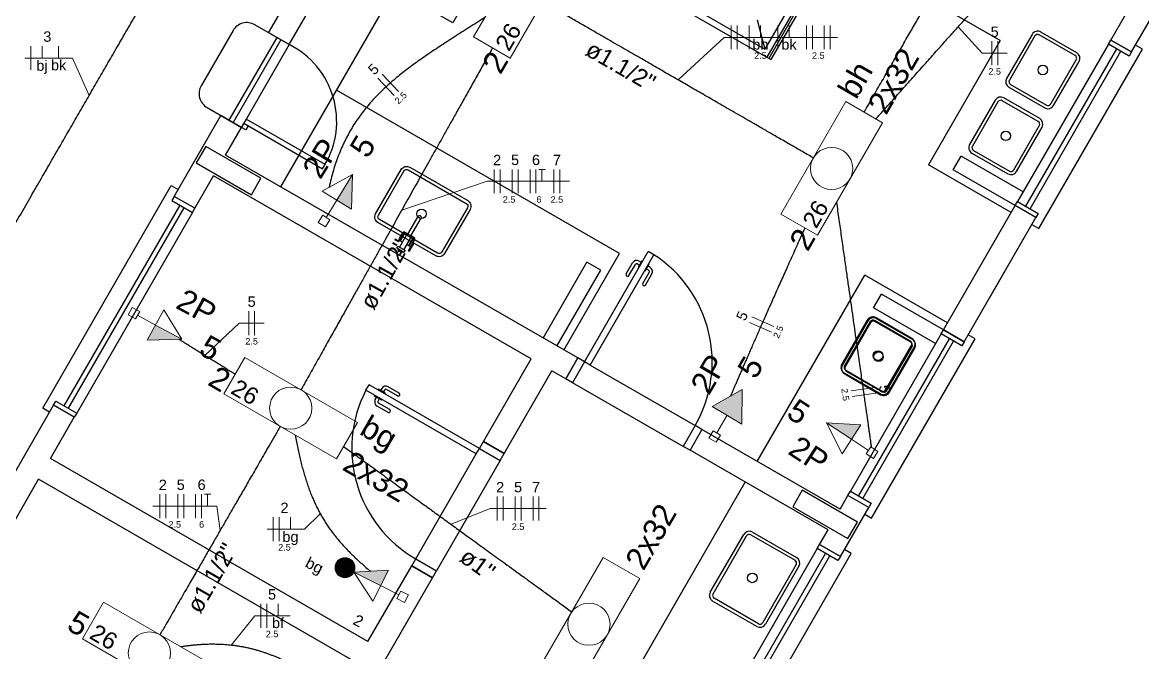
# Model space of a CAD drawing. Extents: x 175 to 700, y 53 to 250.
# Drawn here: x 379.78 to 386.81, y 186.64 to 190.6 of the extents above; entities that cross this region are included whole.
import ezdxf

# ---------------------------------------------------------------- set-up
doc = ezdxf.new("R2010")
doc.units = 0
doc.header["$LTSCALE"] = 2
for name, color, linetype in [('A-PAREDE', 5, 'CONTINUOUS'), ('A-SOLEIRA', 1, 'CONTINUOUS'), ('ARQ-ALV-CORTE', 5, 'CONTINUOUS'), ('ARQ-BNC-VISTA', 1, 'CONTINUOUS'), ('ARQ-ESQ-VISTA1', 2, 'CONTINUOUS')]:
    doc.layers.add(name, color=color, linetype=linetype)
for name, color, linetype, lineweight in [('EL-Condutos', 4, 'CONTINUOUS', 30), ('EL-Fios', 9, 'CONTINUOUS', 20), ('EL-Textos condutos', 7, 'CONTINUOUS', 20), ('EL-Textos fios', 7, 'CONTINUOUS', 20), ('EL-Textos pontos', 5, 'CONTINUOUS', 20), ('P-SIMBOL', 5, 'CONTINUOUS', 20)]:
    doc.layers.add(name, color=color, linetype=linetype, lineweight=lineweight)
doc.styles.add('Arial', font='arial.ttf')

msp = doc.modelspace()

# ---------------------------------------------------------------- hatches: boundary and pattern name
at = {"layer": 'P-SIMBOL', "linetype": 'Continuous'}
for points in [[(381.7547, 189.4844), (381.8528, 189.6442), (381.847, 189.4277)], [(380.6166, 188.7003), (380.7813, 188.6105), (380.5648, 188.6052)], [(384.2953, 188.0787), (384.2969, 188.2952), (384.1086, 188.1882)], [(384.9827, 187.9831), (384.8257, 188.0855), (385.0419, 188.0737)], [(382.0285, 187.0642), (381.861, 187.1486), (382.0772, 187.1609)]]:
    msp.add_hatch(color=256, dxfattribs=at).paths.add_polyline_path(points)

# ---------------------------------------------------------------- linework, layer by layer
at = {"layer": 'A-PAREDE', "color": 251}
for p, q in [((386.7398, 190.4145), (387.8139, 192.2765)), ((383.265, 188.4933), (381.0561, 189.7674)), ((380.8632, 189.4329), (380.9812, 189.6375)), ((382.9735, 188.4883), (380.9812, 189.6375)), ((380.8632, 189.4329), (380.7332, 189.5078)), ((382.149, 189.2308), (382.1791, 189.2828)), ((382.1525, 189.2288), (382.1825, 189.2808)), ((382.1958, 189.2731), (382.1739, 189.2858)), ((382.1658, 189.2212), (382.1438, 189.2338)), ((382.2137, 189.1935), (382.1918, 189.2062)), ((382.205, 189.1985), (382.235, 189.2505)), ((382.2085, 189.1965), (382.2384, 189.2485)), ((382.2436, 189.2455), (382.2218, 189.2581)), ((379.5029, 187.3748), (379.9769, 188.1965)), ((380.1068, 188.1216), (379.9769, 188.1965)), ((379.9569, 187.8617), (380.1068, 188.1216)), ((381.9492, 186.7125), (379.9569, 187.8617)), ((379.6328, 187.2999), (379.882, 187.7318)), ((381.8743, 186.5826), (379.882, 187.7318)), ((381.8043, 186.1611), (382.354, 187.114))]:
    msp.add_line(p, q, dxfattribs=at)
for points in [[(381.9972, 189.3991), (382.1571, 189.6763, -0.414214), (382.2117, 189.691), (382.5755, 189.4811, -0.414214), (382.5902, 189.4265), (382.4303, 189.1493, -0.414214), (382.3757, 189.1346), (382.0119, 189.3445, -0.414214)], [(382.0145, 189.3891), (382.1744, 189.6663, -0.414214), (382.2017, 189.6737), (382.5655, 189.4638, -0.414214), (382.5729, 189.4365), (382.413, 189.1593, -0.414214), (382.3857, 189.152), (382.0218, 189.3618, -0.414214)]]:
    msp.add_lwpolyline(points, format="xyb", close=True, dxfattribs=at)
for points in [[(382.1999, 189.2708), (382.2642, 189.3823)], [(382.2177, 189.2605), (382.2821, 189.372)], [(382.2772, 189.3867), (382.2783, 189.3861)], [(382.1958, 189.2731), (382.1468, 189.1882)], [(382.1958, 189.2731), (382.2218, 189.2581)], [(382.1304, 189.1838), (382.1356, 189.1928)], [(382.1818, 189.168), (382.1378, 189.1934)], [(382.2218, 189.2581), (382.1728, 189.1732)], [(382.141, 189.1688), (382.13, 189.1496)], [(382.13, 189.1496), (382.1305, 189.1477)], [(382.13, 189.1496), (382.1471, 189.1397)], [(382.1302, 189.1485), (382.1412, 189.1675)], [(382.1304, 189.1838), (382.1772, 189.1568)], [(382.1305, 189.1477), (382.1319, 189.1469)], [(382.1319, 189.1469), (382.146, 189.1388)], [(382.1408, 189.1778), (382.137, 189.1711)], [(382.137, 189.1711), (382.1629, 189.1561)], [(382.1405, 189.1679), (382.1577, 189.158)], [(382.1478, 189.1393), (382.146, 189.1388)], [(382.1467, 189.139), (382.1577, 189.158)], [(382.1589, 189.1585), (382.1478, 189.1393)], [(382.1584, 189.1576), (382.1577, 189.158)], [(382.1668, 189.1628), (382.1629, 189.1561)], [(382.1772, 189.1568), (382.1824, 189.1658)]]:
    msp.add_lwpolyline(points, dxfattribs=at)
for points in [[(382.2642, 189.3823, -1), (382.2821, 189.372)], [(382.1356, 189.1928, -0.414208), (382.1378, 189.1934)], [(382.1818, 189.168, -0.414212), (382.1824, 189.1658)]]:
    msp.add_lwpolyline(points, format="xyb", dxfattribs=at)
msp.add_lwpolyline([(382.233, 189.217), (382.2373, 189.2145), (382.2073, 189.1625), (382.203, 189.165)], close=True, dxfattribs=at)
msp.add_circle((382.2853, 189.3983), 0.03, dxfattribs=at)
for centre, start, end in [((382.2346, 189.216), 131.02947, 168.87876), ((382.1528, 189.2632), 311.16683, 349.01612)]:
    msp.add_arc(centre, 0.0925, start, end, dxfattribs=at)
at = {"layer": 'A-SOLEIRA', "color": 251}
for p, q in [((383.343, 188.4483), (384.0013, 188.0686)), ((383.9264, 187.9387), (383.2334, 188.3384))]:
    msp.add_line(p, q, dxfattribs=at)
at = {"layer": 'ARQ-ALV-CORTE', "color": 251}
for p, q in [((384.9652, 191.3413), (384.4402, 190.432)), ((385.0147, 191.3572), (384.4512, 190.3812)), ((385.0268, 191.3502), (384.4633, 190.3742)), ((385.0407, 191.3422), (384.4772, 190.3662)), ((381.3259, 190.5353), (381.7007, 191.185)), ((381.4559, 190.4605), (381.8306, 191.1101)), ((385.9151, 190.4857), (384.9189, 191.0603)), ((383.7497, 190.7862), (384.4772, 190.3662)), ((383.8339, 190.782), (384.4402, 190.432)), ((386.6098, 190.4894), (386.7346, 190.7057)), ((384.3906, 190.617), (384.4402, 190.432)), ((381.3284, 190.5341), (381.4583, 190.4592)), ((381.4583, 190.4592), (381.3284, 190.5341)), ((381.3772, 190.5058), (381.0774, 189.986)), ((381.4032, 190.4908), (381.1034, 189.971)), ((381.4559, 190.4604), (381.1561, 189.9407)), ((383.5282, 189.1496), (381.7524, 190.1739)), ((380.7332, 189.5078), (381.0261, 190.0156)), ((381.1561, 189.9407), (381.0261, 190.0156)), ((381.1561, 189.9407), (381.0261, 190.0156)), ((381.0561, 189.7674), (381.1561, 189.9407)), ((385.5606, 188.6703), (386.0101, 189.4496)), ((385.6905, 188.5954), (386.14, 189.3747)), ((385.8502, 188.8723), (386.0626, 189.2404)), ((383.1784, 188.5433), (383.5282, 189.1496)), ((383.3083, 188.4683), (383.7081, 189.1613)), ((383.343, 188.4483), (383.7427, 189.1413)), ((383.0485, 188.6182), (383.3233, 189.0946)), ((383.4099, 189.0447), (383.3233, 189.0946)), ((383.1351, 188.5682), (383.4099, 189.0447)), ((385.5854, 188.7134), (385.0656, 189.0131)), ((385.1206, 188.8083), (385.1706, 188.8949)), ((385.5604, 188.67), (385.1706, 188.8949)), ((385.5104, 188.5834), (385.1206, 188.8083)), ((385.6905, 188.5954), (385.5606, 188.6703)), ((385.6905, 188.5954), (385.5606, 188.6703)), ((383.3083, 188.4683), (383.265, 188.4933)), ((383.3083, 188.4683), (383.2334, 188.3384)), ((383.343, 188.4483), (383.3083, 188.4683))]:
    msp.add_line(p, q, dxfattribs=at)
msp.add_lwpolyline([(381.4559, 190.4604), (381.2393, 190.5853, 0.414214), (381.1027, 190.5487), (380.9029, 190.2022, 0.414214), (380.9395, 190.0656), (381.1561, 189.9407)], format="xyb", dxfattribs=at)
for points in [[(381.1711, 189.9666), (381.1971, 189.9517), (381.1821, 189.9257), (381.1561, 189.9407), (381.1711, 189.9666)], [(381.1711, 189.9666), (381.6648, 189.6818), (381.6798, 189.7078), (381.186, 189.9926), (381.1711, 189.9666)]]:
    msp.add_lwpolyline(points, dxfattribs=at)
for points in [[(381.2782, 189.622), (380.9317, 189.8219), (380.8717, 189.7179), (381.2182, 189.5181)], [(385.6905, 188.5954), (385.6755, 188.5694), (385.5456, 188.6443), (385.5606, 188.6703)]]:
    msp.add_lwpolyline(points, close=True, dxfattribs=at)
for points in [[(384.9368, 188.4), (385.162, 188.27, 0.414214), (385.2166, 188.2846), (385.3766, 188.5617, 0.414214), (385.362, 188.6164), (385.1368, 188.7464, 0.414214), (385.0822, 188.7317), (384.9222, 188.4546, 0.414214)], [(384.9401, 188.3929), (385.1653, 188.263, 0.414214), (385.22, 188.2776), (385.3798, 188.5548, 0.414214), (385.3652, 188.6095), (385.14, 188.7394, 0.414214), (385.0853, 188.7247), (384.9254, 188.4475, 0.414214)], [(384.9468, 188.4173), (385.172, 188.2873, 0.414214), (385.1993, 188.2946), (385.3593, 188.5717, 0.414214), (385.352, 188.599), (385.1268, 188.729, 0.414214), (385.0995, 188.7217), (384.9395, 188.4446, 0.414214)], [(384.9501, 188.4102), (385.1753, 188.2803, 0.414214), (385.2026, 188.2876), (385.3625, 188.5648, 0.414214), (385.3552, 188.5922), (385.13, 188.7221, 0.414214), (385.1027, 188.7147), (384.9428, 188.4375, 0.414214)]]:
    msp.add_lwpolyline(points, format="xyb", close=True, dxfattribs=at)
for centre in [(385.1494, 188.5082), (385.1526, 188.5012)]:
    msp.add_circle(centre, 0.03, dxfattribs=at)
msp.add_arc((381.2147, 189.979), 0.5384, 329.22468, 63.39068, dxfattribs=at)
at = {"layer": 'ARQ-BNC-VISTA', "color": 251}
for p, q in [((381.4026, 189.5676), (382.1171, 190.8063)), ((384.3911, 187.8437), (385.0656, 189.0131)), ((383.5667, 186.4145), (384.3162, 187.7138))]:
    msp.add_line(p, q, dxfattribs=at)
at = {"layer": 'ARQ-ESQ-VISTA1', "color": 251}
for p, q in [((386.3959, 190.4096), (386.1708, 190.5396)), ((385.9151, 190.4857), (385.4654, 189.7061)), ((386.1161, 190.525), (385.9561, 190.2478)), ((386.1335, 190.515), (385.9735, 190.2378)), ((386.5948, 190.4634), (386.0251, 189.4756)), ((386.3859, 190.3923), (386.1608, 190.5223)), ((386.7398, 190.4145), (386.6098, 190.4894)), ((386.077, 189.4457), (386.6468, 190.4334)), ((386.103, 189.4307), (386.6728, 190.4184)), ((386.2333, 190.0878), (386.3933, 190.365)), ((386.2506, 190.0778), (386.4106, 190.355)), ((385.9708, 190.1932), (386.1959, 190.0632)), ((385.9808, 190.2105), (386.2059, 190.0805)), ((385.8838, 190.1113), (385.7239, 189.8341)), ((386.1536, 189.9787), (385.9284, 190.1086)), ((386.1636, 189.996), (385.9384, 190.1259)), ((385.9011, 190.1013), (385.7412, 189.8241)), ((386.0011, 189.6742), (386.161, 189.9514)), ((386.0184, 189.6642), (386.1783, 189.9414)), ((385.6203, 189.6745), (385.6702, 189.7611)), ((386.06, 189.5363), (385.6702, 189.7611)), ((385.7385, 189.7794), (385.9638, 189.6495)), ((385.7485, 189.7968), (385.9738, 189.6669)), ((385.9851, 189.4063), (385.4654, 189.7061)), ((386.0101, 189.4496), (385.6203, 189.6745)), ((380.0438, 188.1925), (380.7702, 189.4519)), ((380.0698, 188.1776), (380.7962, 189.4369)), ((380.8482, 189.4069), (380.1218, 188.1476)), ((386.14, 189.3747), (386.0101, 189.4496)), ((386.14, 189.3747), (386.0101, 189.4496)), ((383.7427, 189.1413), (383.7081, 189.1613)), ((383.5696, 189.0214), (383.6096, 189.0907)), ((383.5869, 189.0114), (383.6269, 189.0807)), ((383.6406, 189.0843), (383.6536, 189.0768)), ((383.6461, 189.0639), (383.6711, 189.1072)), ((383.6461, 189.0639), (383.6504, 189.0614)), ((383.6506, 189.1017), (383.6636, 189.0942)), ((383.6711, 189.1072), (383.6754, 189.1047)), ((383.6894, 189.0389), (383.7144, 189.0822)), ((383.7099, 189.0444), (383.6969, 189.0519)), ((383.7199, 189.0617), (383.7069, 189.0692)), ((383.7144, 189.0822), (383.71, 189.0847)), ((383.6736, 188.9614), (383.7135, 189.0307)), ((383.6894, 189.0389), (383.6851, 189.0414)), ((383.6909, 188.9514), (383.7309, 189.0207)), ((385.5456, 188.6443), (384.9758, 187.6566)), ((385.0278, 187.6266), (385.5975, 188.6144)), ((385.0538, 187.6116), (385.6235, 188.5994)), ((382.6737, 187.9685), (382.9735, 188.4883)), ((383.1901, 188.3634), (383.265, 188.4933)), ((383.265, 188.4933), (383.1901, 188.3634)), ((382.8037, 187.8936), (383.1034, 188.4133)), ((383.1901, 188.3634), (383.1034, 188.4133)), ((383.2334, 188.3384), (383.1901, 188.3634)), ((381.9358, 188.2903), (381.9558, 188.325)), ((382.6287, 187.8906), (381.9358, 188.2903)), ((382.6487, 187.9252), (381.9558, 188.325)), ((382.0149, 188.2966), (382.0124, 188.2923)), ((382.0582, 188.2716), (382.0149, 188.2966)), ((382.0354, 188.3021), (382.0279, 188.2891)), ((382.0527, 188.2921), (382.0452, 188.2791)), ((382.1356, 188.2558), (382.0664, 188.2958)), ((382.1456, 188.2731), (382.0763, 188.3131)), ((381.9899, 188.2533), (381.9924, 188.2576)), ((382.0332, 188.2283), (381.9899, 188.2533)), ((381.9954, 188.2328), (382.0029, 188.2458)), ((382.0127, 188.2228), (382.0202, 188.2358)), ((382.0857, 188.1692), (382.0164, 188.2092)), ((382.0332, 188.2283), (382.0357, 188.2327)), ((382.0582, 188.2716), (382.0557, 188.2673)), ((382.0757, 188.1519), (382.0064, 188.1918)), ((384.0013, 188.0686), (383.9264, 187.9387)), ((384.0446, 188.0436), (384.0013, 188.0686)), ((384.0446, 188.0436), (383.9697, 187.9137)), ((384.0446, 188.0436), (383.9697, 187.9137)), ((384.9108, 187.5439), (384.0446, 188.0436)), ((382.6487, 187.9252), (382.6737, 187.9685)), ((382.8037, 187.8936), (382.6737, 187.9685)), ((382.6737, 187.9685), (382.8037, 187.8936)), ((383.9697, 187.9137), (383.9264, 187.9387)), ((382.249, 187.2322), (382.6287, 187.8906)), ((382.6287, 187.8906), (382.6487, 187.9252)), ((382.6487, 187.9252), (382.7787, 187.8503)), ((382.7787, 187.8503), (382.8037, 187.8936)), ((384.8359, 187.414), (383.9697, 187.9137)), ((382.7787, 187.8503), (382.3789, 187.1573)), ((384.9108, 187.5439), (384.9608, 187.6306)), ((384.9108, 187.5439), (384.9608, 187.6306)), ((385.0907, 187.5556), (384.9608, 187.6306)), ((385.0907, 187.5556), (384.9608, 187.6306)), ((384.9129, 187.2473), (385.0907, 187.5556)), ((384.0969, 187.0223), (384.3068, 187.3861)), ((384.1143, 187.0123), (384.3241, 187.3761)), ((384.3514, 187.3835), (384.6286, 187.2236)), ((384.3614, 187.4008), (384.6386, 187.2409)), ((384.7829, 187.3222), (384.8359, 187.414)), ((384.7681, 187.2965), (384.1983, 186.3087)), ((384.9129, 187.2473), (384.7829, 187.3222)), ((384.9129, 187.2473), (384.7829, 187.3222)), ((384.7829, 187.3222), (384.9129, 187.2473)), ((384.913, 187.2476), (384.7831, 187.3225)), ((382.224, 187.1889), (382.249, 187.2322)), ((382.249, 187.2322), (382.3789, 187.1573)), ((384.2503, 186.2788), (384.8201, 187.2665)), ((384.2763, 186.2638), (384.8461, 187.2516)), ((381.9492, 186.7125), (382.224, 187.1889)), ((382.354, 187.114), (382.224, 187.1889)), ((382.224, 187.1889), (382.354, 187.114)), ((382.354, 187.114), (382.3789, 187.1573)), ((384.6359, 187.1963), (384.4261, 186.8324)), ((384.6533, 187.1863), (384.4434, 186.8225)), ((384.3888, 186.8078), (384.1116, 186.9677)), ((384.3988, 186.8251), (384.1216, 186.985))]:
    msp.add_line(p, q, dxfattribs=at)
for points in [[(381.8306, 191.1101), (381.8406, 191.1274), (382.5509, 190.7177), (382.481, 190.5964), (381.7706, 191.0061)], [(386.115, 189.3314), (386.1583, 189.3064), (386.8081, 190.4328), (386.7648, 190.4578)], [(379.9519, 188.1532), (379.9086, 188.1782), (380.7149, 189.5761), (380.7582, 189.5511)], [(385.0658, 187.5123), (385.1091, 187.4873), (385.7588, 188.6137), (385.7155, 188.6387)], [(384.2883, 186.1645), (384.3316, 186.1395), (384.9813, 187.2659), (384.938, 187.2909)]]:
    msp.add_lwpolyline(points, dxfattribs=at)
for points in [[(386.7398, 190.4145), (386.7248, 190.3885), (386.5948, 190.4634), (386.6098, 190.4894)], [(380.8482, 189.4069), (380.8632, 189.4329), (380.7332, 189.5078), (380.7183, 189.4818)], [(386.155, 189.4007), (386.14, 189.3747), (386.0101, 189.4496), (386.0251, 189.4756)], [(380.1218, 188.1476), (380.1068, 188.1216), (379.9769, 188.1965), (379.9919, 188.2225)], [(385.0203, 187.4635), (384.6738, 187.6634), (384.6138, 187.5594), (384.9603, 187.3596)], [(385.1057, 187.5816), (385.0907, 187.5556), (384.9608, 187.6306), (384.9758, 187.6566)], [(384.913, 187.2476), (384.8981, 187.2216), (384.7681, 187.2965), (384.7831, 187.3225)]]:
    msp.add_lwpolyline(points, close=True, dxfattribs=at)
for centre in [(386.1834, 190.3014), (385.9511, 189.8877), (384.3606, 187.1127)]:
    msp.add_circle(centre, 0.03, dxfattribs=at)
for centre, radius, start, end in [((386.1508, 190.505), 0.04, 60, 150), ((386.1508, 190.505), 0.02, 60, 150), ((386.3759, 190.375), 0.02, 330, 60), ((386.3759, 190.375), 0.04, 330, 60), ((385.9908, 190.2278), 0.04, 150, 240), ((385.9908, 190.2278), 0.02, 150, 240), ((385.9184, 190.0913), 0.04, 60.0228, 150.0228), ((385.9184, 190.0913), 0.02, 60.0228, 150.0228), ((386.2159, 190.0978), 0.04, 240, 330), ((386.2159, 190.0978), 0.02, 240, 330), ((386.1436, 189.9614), 0.02, 330.0228, 60.0228), ((386.1436, 189.9614), 0.04, 330.0228, 60.0228), ((385.7585, 189.8141), 0.04, 150.0228, 240.0228), ((385.7585, 189.8141), 0.02, 150.0228, 240.0228), ((385.9837, 189.6842), 0.04, 240.0228, 330.0228), ((385.9837, 189.6842), 0.02, 240.0228, 330.0228), ((383.3088, 188.4692), 0.8, 329.95113, 57.15681), ((383.6356, 189.0757), 0.03, 60.0228, 150.0228), ((383.6356, 189.0757), 0.01, 60.0228, 150.0228), ((383.7049, 189.0357), 0.03, 330.0228, 60.0228), ((383.5783, 189.0164), 0.01, 150.0228, 330.0228), ((383.7049, 189.0357), 0.01, 330.0228, 60.0228), ((383.6822, 188.9564), 0.01, 150.0228, 330.0228), ((382.6479, 187.9257), 0.8, 152.88878, 240.09446), ((382.0614, 188.2871), 0.03, 60.0228, 150.0228), ((382.0614, 188.2871), 0.01, 60.0228, 150.0228), ((382.0214, 188.2178), 0.03, 150.0228, 240.0228), ((382.0214, 188.2178), 0.01, 150.0228, 240.0228), ((382.1406, 188.2645), 0.01, 240.0228, 60.0228), ((382.0807, 188.1605), 0.01, 240.0228, 60.0228), ((384.3414, 187.3661), 0.04, 60.0228, 150.0228), ((384.3414, 187.3661), 0.02, 60.0228, 150.0228), ((384.6186, 187.2063), 0.02, 330.0228, 60.0228), ((384.6186, 187.2063), 0.04, 330.0228, 60.0228), ((384.1316, 187.0023), 0.04, 150.0228, 240.0228), ((384.1316, 187.0023), 0.02, 150.0228, 240.0228), ((384.4088, 186.8424), 0.04, 240.0228, 330.0228), ((384.4088, 186.8424), 0.02, 240.0228, 330.0228)]:
    msp.add_arc(centre, radius, start, end, dxfattribs=at)
at = {"layer": 'EL-Condutos', "linetype": 'Continuous'}
for points in [[(385.0623, 190.0371), (385.1232, 190.1426), (385.1808, 190.2426), (385.2355, 190.3374), (385.2875, 190.4276), (385.337, 190.5133), (385.3842, 190.5952), (385.4293, 190.6735), (385.4726, 190.7486), (385.5144, 190.8209), (385.5547, 190.8909), (385.594, 190.9589), (385.6323, 191.0254), (385.6699, 191.0906), (385.7071, 191.155), (385.744, 191.2191), (385.7809, 191.2831), (385.8181, 191.3475), (385.8557, 191.4127), (385.8939, 191.4791), (385.9331, 191.5471), (385.9734, 191.617), (386.0151, 191.6892), (386.0584, 191.7642), (386.1034, 191.8424), (386.1506, 191.9241), (386.1999, 192.0097), (386.2518, 192.0996), (386.3064, 192.1943), (386.3639, 192.294), (386.4247, 192.3993)], [(379.0927, 188.2227), (379.1945, 188.399), (379.2905, 188.5653), (379.3811, 188.7223), (379.4668, 188.8707), (379.548, 189.0112), (379.625, 189.1447), (379.6983, 189.2717), (379.7684, 189.3929), (379.8355, 189.5092), (379.9002, 189.6212), (379.9628, 189.7297), (380.0237, 189.8352), (380.0834, 189.9387), (380.1423, 190.0407), (380.2008, 190.142), (380.2593, 190.2432), (380.3182, 190.3453), (380.3779, 190.4487), (380.4388, 190.5543), (380.5014, 190.6627), (380.5661, 190.7747), (380.6332, 190.891), (380.7033, 191.0123), (380.7766, 191.1393), (380.8536, 191.2727), (380.9348, 191.4132), (381.0205, 191.5617), (381.1111, 191.7187), (381.2071, 191.8849), (381.3089, 192.0612)], [(385.1356, 189.9938), (385.1791, 190.0426), (385.2213, 190.0898), (385.2622, 190.1357), (385.3019, 190.1801), (385.3404, 190.2232), (385.3776, 190.2649), (385.4136, 190.3053), (385.4485, 190.3443), (385.4822, 190.3821), (385.5147, 190.4185), (385.5462, 190.4538), (385.5766, 190.4878), (385.6058, 190.5206), (385.634, 190.5522), (385.6612, 190.5826), (385.6874, 190.6119), (385.7125, 190.6401), (385.7367, 190.6672), (385.7599, 190.6932), (385.7822, 190.7181), (385.8036, 190.742), (385.824, 190.7649), (385.8436, 190.7869), (385.8623, 190.8078), (385.8801, 190.8278), (385.8972, 190.8469), (385.9134, 190.8651), (385.9288, 190.8824), (385.9435, 190.8988), (385.9574, 190.9144)], [(384.744, 189.7489), (384.665, 189.7945), (384.5906, 189.8375), (384.5205, 189.8779), (384.4543, 189.9161), (384.3919, 189.9522), (384.3327, 189.9864), (384.2765, 190.0188), (384.2229, 190.0497), (384.1717, 190.0793), (384.1225, 190.1077), (384.0749, 190.1352), (384.0286, 190.1619), (383.9834, 190.188), (383.9388, 190.2138), (383.8945, 190.2394), (383.8502, 190.2649), (383.8056, 190.2907), (383.7603, 190.3168), (383.7141, 190.3435), (383.6665, 190.371), (383.6172, 190.3994), (383.566, 190.429), (383.5125, 190.4599), (383.4563, 190.4923), (383.3971, 190.5265), (383.3346, 190.5626), (383.2685, 190.6007), (383.1984, 190.6412), (383.124, 190.6842), (383.045, 190.7298)], [(382.6834, 190.6314), (382.6337, 190.5995), (382.5849, 190.5684), (382.5371, 190.538), (382.4904, 190.5081), (382.4447, 190.4786), (382.4001, 190.4495), (382.3566, 190.4206), (382.3142, 190.3918), (382.273, 190.363), (382.2329, 190.3341), (382.194, 190.305), (382.1562, 190.2756), (382.1197, 190.2457), (382.0845, 190.2153), (382.0504, 190.1842), (382.0177, 190.1523), (381.9863, 190.1196), (381.9562, 190.0859), (381.9274, 190.051), (381.9, 190.015), (381.874, 189.9777), (381.8494, 189.9389), (381.8262, 189.8986), (381.8045, 189.8566), (381.7842, 189.8129), (381.7654, 189.7672), (381.7481, 189.7197), (381.7324, 189.67), (381.7182, 189.6181), (381.7056, 189.5639)], [(382.7315, 190.4397), (382.6806, 190.3489), (382.6325, 190.263), (382.5869, 190.1817), (382.5437, 190.1044), (382.5025, 190.031), (382.4632, 189.9609), (382.4256, 189.8937), (382.3895, 189.8292), (382.3546, 189.7669), (382.3207, 189.7064), (382.2877, 189.6474), (382.2552, 189.5895), (382.2231, 189.5322), (382.1912, 189.4752), (382.1593, 189.4182), (382.1271, 189.3607), (382.0944, 189.3023), (382.061, 189.2428), (382.0267, 189.1816), (381.9913, 189.1184), (381.9546, 189.0529), (381.9163, 188.9845), (381.8763, 188.9131), (381.8343, 188.8381), (381.7901, 188.7592), (381.7435, 188.676), (381.6943, 188.5881), (381.6422, 188.4952), (381.5871, 188.3969), (381.5288, 188.2927)], [(384.8882, 189.4719), (384.9039, 189.3615), (384.9188, 189.2565), (384.9331, 189.1566), (384.9466, 189.0617), (384.9594, 188.9717), (384.9715, 188.8865), (384.983, 188.8059), (384.9938, 188.7298), (385.004, 188.6581), (385.0136, 188.5907), (385.0226, 188.5273), (385.0311, 188.468), (385.039, 188.4125), (385.0463, 188.3607), (385.0532, 188.3126), (385.0596, 188.2679), (385.0654, 188.2265), (385.0709, 188.1884), (385.0759, 188.1533), (385.0804, 188.1212), (385.0846, 188.0919), (385.0884, 188.0653), (385.0918, 188.0412), (385.0949, 188.0196), (385.0976, 188.0003), (385.1001, 187.9832), (385.1022, 187.9681), (385.1041, 187.9549), (385.1057, 187.9435), (385.1071, 187.9337)], [(384.6891, 189.3084), (384.6647, 189.2541), (384.641, 189.2013), (384.618, 189.15), (384.5957, 189.1002), (384.5741, 189.0519), (384.5532, 189.005), (384.5329, 188.9595), (384.5132, 188.9154), (384.4942, 188.8727), (384.4759, 188.8313), (384.4581, 188.7912), (384.4409, 188.7525), (384.4244, 188.7151), (384.4084, 188.6789), (384.393, 188.6439), (384.3782, 188.6102), (384.3639, 188.5777), (384.3502, 188.5463), (384.337, 188.5161), (384.3243, 188.4871), (384.3121, 188.4591), (384.3005, 188.4323), (384.2893, 188.4065), (384.2786, 188.3817), (384.2684, 188.358), (384.2586, 188.3353), (384.2493, 188.3136), (384.2404, 188.2928), (384.232, 188.273), (384.2239, 188.254)], [(381.1171, 188.3904), (381.1021, 188.3997), (381.0873, 188.4087), (381.0728, 188.4177), (381.0585, 188.4265), (381.0444, 188.4352), (381.0306, 188.4437), (381.017, 188.4521), (381.0037, 188.4604), (380.9905, 188.4685), (380.9776, 188.4765), (380.965, 188.4844), (380.9525, 188.4921), (380.9403, 188.4997), (380.9283, 188.5072), (380.9165, 188.5145), (380.9049, 188.5217), (380.8935, 188.5288), (380.8823, 188.5358), (380.8714, 188.5426), (380.8606, 188.5493), (380.8501, 188.5559), (380.8397, 188.5624), (380.8296, 188.5688), (380.8196, 188.575), (380.8099, 188.5811), (380.8003, 188.5871), (380.791, 188.593), (380.7818, 188.5988), (380.7728, 188.6044), (380.764, 188.61)], [(381.3988, 188.064), (381.3641, 188.0038), (381.3313, 187.947), (381.3004, 187.8934), (381.2712, 187.8427), (381.2435, 187.7947), (381.2173, 187.7492), (381.1923, 187.7059), (381.1684, 187.6646), (381.1456, 187.625), (381.1236, 187.5868), (381.1023, 187.5499), (381.0816, 187.514), (381.0613, 187.4788), (381.0413, 187.4441), (381.0214, 187.4096), (381.0015, 187.3751), (380.9815, 187.3404), (380.9612, 187.3052), (380.9405, 187.2693), (380.9192, 187.2324), (380.8972, 187.1942), (380.8743, 187.1546), (380.8505, 187.1133), (380.8255, 187.07), (380.7993, 187.0245), (380.7716, 186.9765), (380.7424, 186.9259), (380.7115, 186.8723), (380.6787, 186.8155), (380.644, 186.7552)], [(381.4928, 188.0085), (381.5008, 187.9668), (381.509, 187.9267), (381.5174, 187.888), (381.5262, 187.8506), (381.5352, 187.8146), (381.5447, 187.7799), (381.5545, 187.7463), (381.5648, 187.7139), (381.5755, 187.6825), (381.5867, 187.6521), (381.5985, 187.6226), (381.6108, 187.594), (381.6237, 187.5662), (381.6372, 187.5392), (381.6514, 187.5128), (381.6662, 187.487), (381.6818, 187.4618), (381.6982, 187.4371), (381.7153, 187.4128), (381.7332, 187.3888), (381.752, 187.3651), (381.7716, 187.3417), (381.7922, 187.3184), (381.8137, 187.2953), (381.8362, 187.2721), (381.8597, 187.249), (381.8843, 187.2257), (381.9099, 187.2023), (381.9366, 187.1787), (381.9645, 187.1548)], [(381.7958, 187.9383), (381.8536, 187.8964), (381.9084, 187.8567), (381.9606, 187.8188), (382.0104, 187.7827), (382.0581, 187.7481), (382.1038, 187.715), (382.1478, 187.6831), (382.1903, 187.6523), (382.2316, 187.6223), (382.2719, 187.5931), (382.3114, 187.5644), (382.3504, 187.5362), (382.3891, 187.5081), (382.4277, 187.4801), (382.4665, 187.452), (382.5057, 187.4236), (382.5455, 187.3947), (382.5862, 187.3652), (382.628, 187.3349), (382.6712, 187.3036), (382.7159, 187.2712), (382.7624, 187.2374), (382.8109, 187.2022), (382.8618, 187.1654), (382.9151, 187.1267), (382.9711, 187.0861), (383.0302, 187.0432), (383.0924, 186.9981), (383.1581, 186.9505), (383.2275, 186.9002)], [(380.7732, 186.6814), (380.797, 186.6849), (380.8206, 186.688), (380.8438, 186.6907), (380.8668, 186.693), (380.8895, 186.6949), (380.9119, 186.6963), (380.9341, 186.6973), (380.9561, 186.6979), (380.9778, 186.6981), (380.9994, 186.6978), (381.0207, 186.6972), (381.0419, 186.6961), (381.063, 186.6945), (381.0839, 186.6926), (381.1046, 186.6902), (381.1253, 186.6873), (381.1459, 186.684), (381.1663, 186.6803), (381.1867, 186.6762), (381.2071, 186.6716), (381.2274, 186.6665), (381.2477, 186.661), (381.268, 186.6551), (381.2882, 186.6487), (381.3086, 186.6419), (381.3289, 186.6346), (381.3493, 186.6268), (381.3697, 186.6186), (381.3903, 186.61), (381.4109, 186.6009)]]:
    msp.add_spline(points, degree=3, dxfattribs=at)
at = {"layer": 'EL-Fios'}
for p, q in [((384.2282, 190.4312), (384.2282, 190.5812)), ((384.2657, 190.4312), (384.2657, 190.5812)), ((384.3407, 190.4312), (384.3407, 190.5812)), ((384.4117, 190.5062), (384.4117, 190.5812)), ((384.5202, 190.4312), (384.5202, 190.5812)), ((384.5912, 190.5062), (384.5912, 190.5812)), ((384.6997, 190.4312), (384.6997, 190.5812)), ((384.7372, 190.4312), (384.7372, 190.5812)), ((384.8122, 190.4312), (384.8122, 190.5812)), ((384.8497, 190.4312), (384.8497, 190.5812)), ((385.8625, 190.3317), (385.8625, 190.4817)), ((385.9, 190.3317), (385.9, 190.4817)), ((379.8333, 190.3014), (379.8333, 190.4514)), ((379.9043, 190.3764), (379.9043, 190.4514)), ((380.0088, 190.3764), (380.0088, 190.4514)), ((382.1142, 190.1413), (382.0111, 190.2502)), ((382.1414, 190.1671), (382.0383, 190.276)), ((382.7409, 189.5276), (382.7409, 189.6776)), ((382.7784, 189.5276), (382.7784, 189.6776)), ((382.8534, 189.5276), (382.8534, 189.6776)), ((382.8909, 189.5276), (382.8909, 189.6776)), ((382.9659, 189.5276), (382.9659, 189.6776)), ((383.0034, 189.5276), (383.0034, 189.6776)), ((383.0209, 189.6776), (383.0609, 189.6776)), ((383.0409, 189.6026), (383.0409, 189.6776)), ((383.1159, 189.5276), (383.1159, 189.6776)), ((383.1534, 189.5276), (383.1534, 189.6776)), ((381.2009, 188.6375), (381.2009, 188.7875)), ((381.2384, 188.6375), (381.2384, 188.7875)), ((384.4803, 188.6561), (384.3431, 188.7166)), ((384.4955, 188.6904), (384.3582, 188.7509)), ((384.981, 188.2879), (385.1295, 188.3091)), ((384.9862, 188.2508), (385.1347, 188.2719)), ((380.6433, 187.4879), (380.6433, 187.6379)), ((380.6808, 187.4879), (380.6808, 187.6379)), ((380.7558, 187.4879), (380.7558, 187.6379)), ((380.7933, 187.4879), (380.7933, 187.6379)), ((380.8683, 187.4879), (380.8683, 187.6379)), ((380.9058, 187.4879), (380.9058, 187.6379)), ((380.9233, 187.6379), (380.9633, 187.6379)), ((380.9433, 187.5629), (380.9433, 187.6379)), ((382.7598, 187.4733), (382.7598, 187.6233)), ((382.7973, 187.4733), (382.7973, 187.6233)), ((382.8723, 187.4733), (382.8723, 187.6233)), ((382.9098, 187.4733), (382.9098, 187.6233)), ((382.9848, 187.4733), (382.9848, 187.6233)), ((383.0223, 187.4733), (383.0223, 187.6233)), ((381.3544, 187.3441), (381.3544, 187.4941)), ((381.3919, 187.3441), (381.3919, 187.4941)), ((381.4629, 187.4191), (381.4629, 187.4941)), ((381.2766, 186.8), (381.2766, 186.95)), ((381.3141, 186.8), (381.3141, 186.95)), ((381.3851, 186.875), (381.3851, 186.95))]:
    msp.add_line(p, q, dxfattribs=at)
at = {"layer": 'EL-Textos fios'}
for p, q in [((385.6526, 190.573), (385.8029, 190.4067)), ((383.8945, 190.2394), (384.1837, 190.5062)), ((384.1837, 190.5062), (384.8941, 190.5062)), ((385.8029, 190.4067), (385.9597, 190.4067)), ((380.0952, 190.3764), (379.7958, 190.3764)), ((380.2008, 190.142), (380.0952, 190.3764)), ((382.1611, 189.4215), (382.6965, 189.6026)), ((382.6965, 189.6026), (383.2131, 189.6026)), ((380.926, 188.5086), (381.1412, 188.7125)), ((381.1412, 188.7125), (381.298, 188.7125)), ((381.0008, 187.5629), (380.5988, 187.5629)), ((381.0214, 187.4096), (381.0008, 187.5629)), ((381.6504, 187.5145), (381.5518, 187.4191)), ((382.4704, 187.4491), (382.7153, 187.5483)), ((382.7153, 187.5483), (383.0667, 187.5483)), ((381.5518, 187.4191), (381.3169, 187.4191)), ((381.0926, 186.6916), (381.2391, 186.875)), ((381.2391, 186.875), (381.4612, 186.875))]:
    msp.add_line(p, q, dxfattribs=at)
at = {"layer": 'P-SIMBOL'}
for p, q in [((382.6121, 190.5086), (383.0201, 191.2153)), ((382.8416, 190.3761), (383.2496, 191.0828)), ((382.6121, 190.5086), (382.8416, 190.3761)), ((384.5394, 189.3959), (384.9474, 190.1026)), ((384.9474, 190.1026), (385.1769, 189.9701)), ((384.7688, 189.2634), (385.1769, 189.9701)), ((381.6625, 189.541), (381.8528, 189.6442)), ((381.8528, 189.6442), (381.7547, 189.4844)), ((381.8528, 189.6442), (381.847, 189.4277)), ((381.847, 189.4277), (381.6625, 189.541)), ((381.7547, 189.4844), (381.6878, 189.3753)), ((381.6374, 189.3439), (381.6652, 189.3891)), ((381.6826, 189.3162), (381.6374, 189.3439)), ((381.6652, 189.3891), (381.7104, 189.3614)), ((381.7104, 189.3614), (381.6826, 189.3162)), ((384.5394, 189.3959), (384.7688, 189.2634)), ((380.445, 188.7637), (380.4704, 188.8102)), ((380.4704, 188.8102), (380.517, 188.7848)), ((380.517, 188.7848), (380.4916, 188.7383)), ((380.5648, 188.6052), (380.6685, 188.7953)), ((380.6685, 188.7953), (380.7813, 188.6105)), ((380.4916, 188.7383), (380.445, 188.7637)), ((380.6166, 188.7003), (380.5043, 188.7616)), ((380.7813, 188.6105), (380.6166, 188.7003)), ((380.7813, 188.6105), (380.5648, 188.6052)), ((381.1777, 188.4971), (381.0452, 188.2676)), ((381.1777, 188.4971), (381.8843, 188.0891)), ((384.1086, 188.1882), (384.2969, 188.2952)), ((384.2969, 188.2952), (384.2953, 188.0787)), ((381.0452, 188.2676), (381.7518, 187.8596)), ((384.2953, 188.0787), (384.1086, 188.1882)), ((381.8843, 188.0891), (381.7518, 187.8596)), ((384.202, 188.1335), (384.1372, 188.0231)), ((384.8257, 188.0855), (384.9827, 187.9831)), ((384.9236, 187.8924), (384.8257, 188.0855)), ((384.8257, 188.0855), (385.0419, 188.0737)), ((385.0419, 188.0737), (384.9236, 187.8924)), ((384.0875, 187.9907), (384.1143, 188.0365)), ((384.1143, 188.0365), (384.1601, 188.0096)), ((384.1601, 188.0096), (384.1332, 187.9639)), ((384.1332, 187.9639), (384.0875, 187.9907)), ((384.9827, 187.9831), (385.0899, 187.9131)), ((385.0754, 187.8909), (385.1044, 187.9353)), ((385.1044, 187.9353), (385.1488, 187.9063)), ((385.1199, 187.8619), (385.0754, 187.8909)), ((385.1488, 187.9063), (385.1199, 187.8619)), ((383.0166, 186.5349), (383.4246, 187.2416)), ((383.4246, 187.2416), (383.6541, 187.1091)), ((382.0772, 187.1609), (381.861, 187.1486)), ((381.9798, 186.9676), (382.0772, 187.1609)), ((381.861, 187.1486), (382.0285, 187.0642)), ((381.861, 187.1486), (381.9798, 186.9676)), ((383.2461, 186.4024), (383.6541, 187.1091)), ((382.0285, 187.0642), (382.1433, 187.0065)), ((382.1314, 186.9828), (382.1552, 187.0301)), ((382.1552, 187.0301), (382.2026, 187.0063)), ((380.2909, 186.9596), (380.1584, 186.7301)), ((380.2909, 186.9596), (380.9976, 186.5516)), ((382.1787, 186.9589), (382.1314, 186.9828)), ((382.2026, 187.0063), (382.1787, 186.9589)), ((380.1584, 186.7301), (380.8651, 186.3221))]:
    msp.add_line(p, q, dxfattribs=at)
at = {"layer": 'P-SIMBOL', "const_width": 0.0625}
msp.add_lwpolyline([(381.8362, 187.1768, 1), (381.7737, 187.1768, 1)], format="xyb", close=True, dxfattribs=at)
at = {"layer": 'P-SIMBOL'}
for centre, radius in [((384.8581, 189.683), 0.1325), ((381.4648, 188.1784), 0.1325), ((381.805, 187.1768), 0.0625), ((381.8052, 187.1767), 0.0625), ((383.3354, 186.822), 0.1325), ((380.578, 186.6409), 0.1325)]:
    msp.add_circle(centre, radius, dxfattribs=at)

# ---------------------------------------------------------------- texts
at = {"layer": 'EL-Textos condutos', "char_height": 0.1059, "attachment_point": 8, "line_spacing_factor": 0.798, "style": 'Arial'}
for s, insert, width, rotation in [('ø1.1/2"', (383.5075, 190.2792), 0.88956, 329.99993), ('ø1.1/2"', (382.1026, 188.992), 0.88956, 60.74499), ('ø1.1/2"', (381.0173, 187.0849), 0.88956, 60.02306), ('ø1"', (382.6051, 187.1553), 0.38124, 324.05263)]:
    msp.add_mtext(s, dxfattribs=dict(at, insert=insert, width=width, rotation=rotation))
at = {"layer": 'EL-Textos fios', "attachment_point": 8, "line_spacing_factor": 0.798, "style": 'Arial'}
for s, insert, char_height, width in [('3', (379.9376, 190.4775), 0.0653, 0.078366), ('5', (385.8811, 190.508), 0.0653, 0.078366), ('bh', (384.4116, 190.428), 0.06531, 0.156732), ('bk', (384.5911, 190.428), 0.06531, 0.156732), ('2.5', (384.4116, 190.3709), 0.04059, 0.146142), ('2.5', (384.7746, 190.3709), 0.04059, 0.146142), ('bj', (379.9041, 190.2765), 0.06531, 0.156732), ('bk', (380.0086, 190.298), 0.06531, 0.156732), ('2.5', (385.8811, 190.2714), 0.04059, 0.146142), ('2', (382.7596, 189.7035), 0.0653, 0.078366), ('5', (382.8721, 189.7035), 0.0653, 0.078366), ('6', (383.0036, 189.7035), 0.0653, 0.078366), ('7', (383.1346, 189.7035), 0.0653, 0.078366), ('2.5', (382.8346, 189.4674), 0.04059, 0.146142), ('6', (383.0221, 189.4674), 0.0406, 0.048714), ('2.5', (383.1346, 189.4674), 0.04059, 0.146142), ('5', (381.2196, 188.8135), 0.0653, 0.078366), ('2.5', (381.2196, 188.5774), 0.04059, 0.146142), ('2', (380.6621, 187.664), 0.0653, 0.078366), ('5', (380.7746, 187.664), 0.0653, 0.078366), ('6', (380.9056, 187.664), 0.0653, 0.078366), ('2', (382.7786, 187.6495), 0.0653, 0.078366), ('5', (382.8911, 187.6495), 0.0653, 0.078366), ('7', (383.0036, 187.6495), 0.0653, 0.078366), ('2', (381.4256, 187.52), 0.0653, 0.078366), ('2.5', (380.7371, 187.4279), 0.04059, 0.146142), ('6', (380.9056, 187.4279), 0.0406, 0.048714), ('2.5', (382.8911, 187.4134), 0.04059, 0.146142), ('bg', (381.4631, 187.319), 0.06531, 0.156732), ('2.5', (381.4256, 187.2839), 0.04059, 0.146142), ('5', (381.3476, 186.976), 0.0653, 0.078366), ('bf', (381.3851, 186.7965), 0.06531, 0.156732), ('2.5', (381.3476, 186.7399), 0.04059, 0.146142)]:
    msp.add_mtext(s, dxfattribs=dict(at, insert=insert, char_height=char_height, width=width))
for s, insert, char_height, width, rotation in [('5', (382.0067, 190.2821), 0.0653, 0.078366, 43.44739), ('2.5', (382.1694, 190.1107), 0.04059, 0.146142, 43.44739), ('5', (384.3269, 188.7442), 0.0653, 0.078366, 66.211), ('2.5', (384.5428, 188.6489), 0.04059, 0.146142, 66.211), ('2.5', (384.9238, 188.2608), 0.04059, 0.146142, 278.10225), ('5', (385.1579, 188.294), 0.0653, 0.078366, 278.10225)]:
    msp.add_mtext(s, dxfattribs=dict(at, insert=insert, char_height=char_height, width=width, rotation=rotation))
at = {"layer": 'EL-Textos pontos', "line_spacing_factor": 0.798, "style": 'Arial'}
for s, insert, char_height, width, attachment_point, rotation in [('2', (382.7807, 190.2673), 0.1412, 0.16944, 7, 60.00014), ('2x32', (385.2017, 190.0113), 0.1412, 0.67776, 7, 60.00014), ('bh', (385.0147, 190.1093), 0.1412, 0.33888, 7, 60.00014), ('2P', (381.7134, 189.7108), 0.1412, 0.33888, 8, 58.45888), ('5', (381.9774, 189.7848), 0.1412, 0.16944, 8, 58.45888), ('2', (384.7077, 189.1553), 0.1412, 0.16944, 7, 60.00014), ('2P', (380.8414, 188.7534), 0.1412, 0.33888, 8, 331.39306), ('5', (380.9274, 188.4934), 0.1412, 0.16944, 8, 331.39306), ('2P', (384.1484, 188.3565), 0.1412, 0.33888, 8, 59.59907), ('5', (384.4104, 188.3995), 0.1412, 0.16944, 8, 59.59907), ('2', (380.9364, 188.3283), 0.1412, 0.16944, 7, 330.00077), ('5', (384.6115, 188.0955), 0.1412, 0.16944, 8, 326.87158), ('bg', (381.8671, 187.982), 0.1412, 0.33888, 7, 330.00077), ('2P', (384.6775, 187.8295), 0.1412, 0.33888, 8, 326.87158), ('2x32', (381.7798, 187.7934), 0.1412, 0.67776, 7, 330.00077), ('2x32', (383.6797, 187.1508), 0.1412, 0.67776, 7, 60.00014), ('bg', (381.5886, 187.141), 0.0706, 0.16944, 8, 333.27725), ('5', (380.0504, 186.7913), 0.1412, 0.16944, 7, 330.00077), ('2', (381.8735, 186.8118), 0.0706, 0.08472, 8, 333.27725)]:
    msp.add_mtext(s, dxfattribs=dict(at, insert=insert, char_height=char_height, width=width, attachment_point=attachment_point, rotation=rotation))
at = {"layer": 'P-SIMBOL', "char_height": 0.1059, "width": 0.25416, "attachment_point": 7, "line_spacing_factor": 0.798, "style": 'Arial'}
for insert, rotation in [((382.8353, 190.4114), 60.00014), ((384.7628, 189.2989), 60.00014), ((381.0805, 188.2737), 330.00077), ((380.194, 186.7362), 330.00077)]:
    msp.add_mtext('26', dxfattribs=dict(at, insert=insert, rotation=rotation))

doc.saveas('drawing.dxf')
